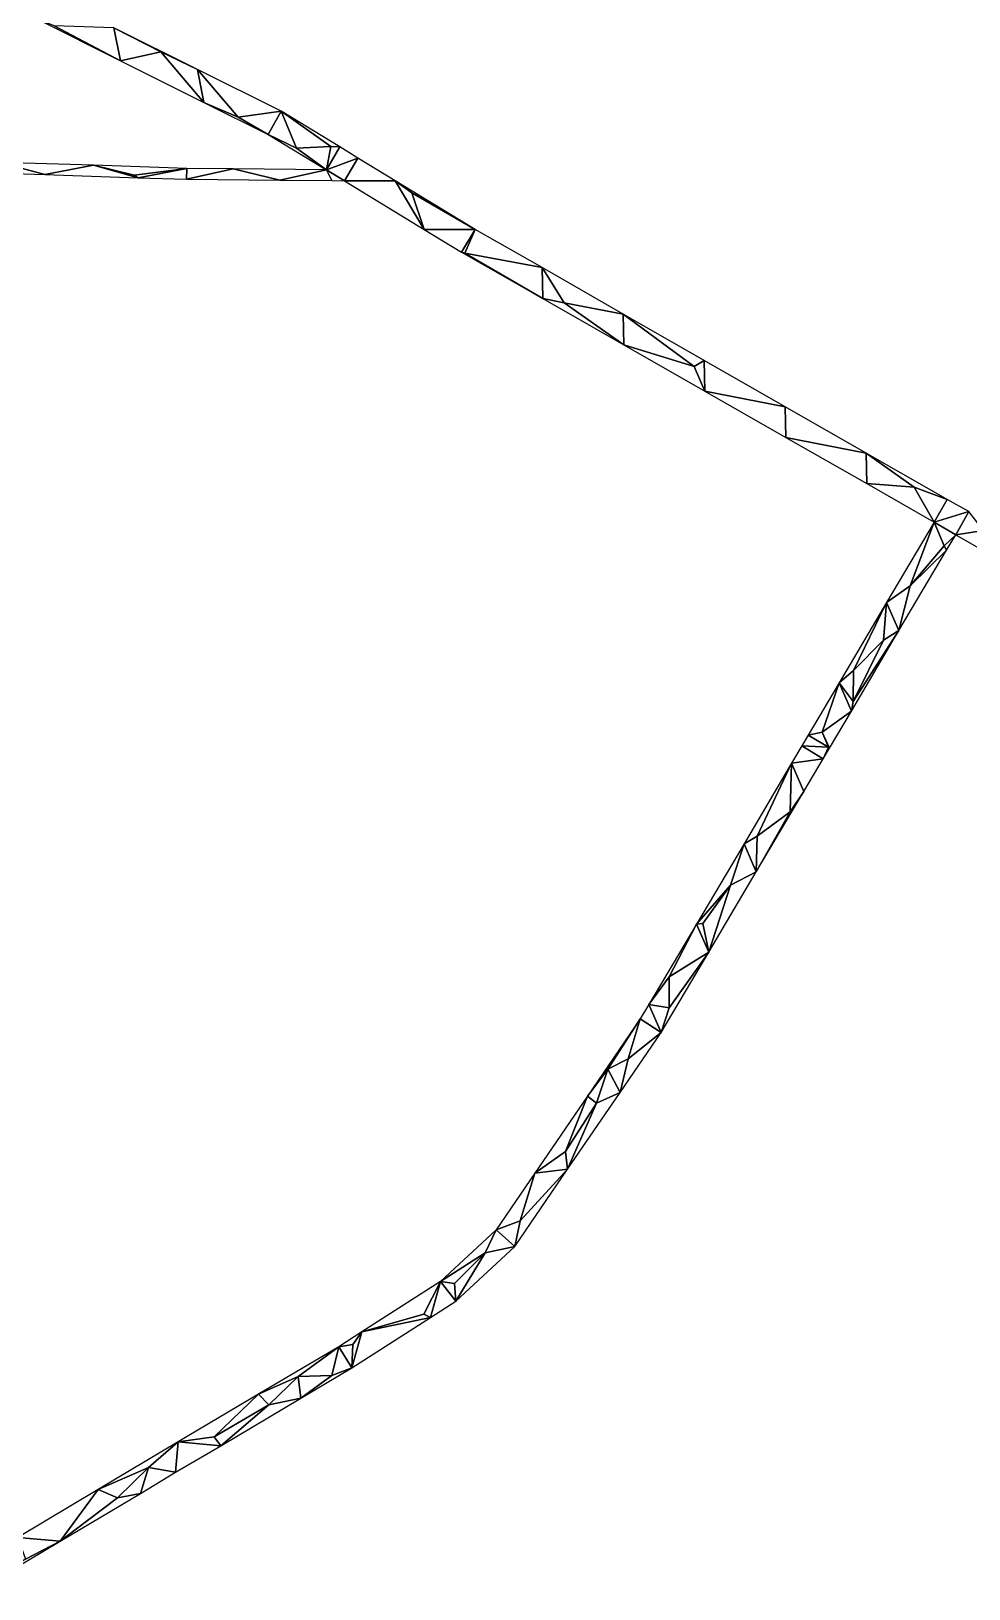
# Model space of a CAD drawing. Extents: x -30359 to 26190, y -30889 to 30041.
# Drawn here: x 4738 to 7750, y -3002 to 2003 of the extents above; entities that cross this region are included whole.
import ezdxf

# ---------------------------------------------------------------- set-up
doc = ezdxf.new("R2010")
doc.units = 0

msp = doc.modelspace()

# ---------------------------------------------------------------- linework, layer by layer
at = {"layer": 'mg_to_dxf', "color": 251}
for points in [[(4756.75, 2041.84), (5025.13, 1907.84), (4812.63, 2019.84)], [(4812.63, 2019.84), (5025.13, 1907.84), (5004.5, 2012.84)], [(5004.5, 2012.84), (5025.13, 1907.84), (5155, 1935.84)], [(5004.5, 2012.84), (5155, 1935.84), (5272.88, 1879.84)], [(5155, 1935.84), (5025.13, 1907.84), (5293.38, 1773.84)], [(5272.88, 1879.84), (5155, 1935.84), (5293.38, 1773.84)], [(5541.25, 1745.84), (5272.88, 1879.84), (5403.25, 1725.84)], [(5403.25, 1725.84), (5272.88, 1879.84), (5293.38, 1773.84)], [(5403.25, 1725.84), (5293.38, 1773.84), (5500.13, 1670.84)], [(5541.25, 1745.84), (5403.25, 1725.84), (5500.13, 1670.84)], [(5590.88, 1626.84), (5541.25, 1745.84), (5500.13, 1670.84)], [(5729.63, 1630.84), (5541.25, 1745.84), (5701.25, 1631.84)], [(5701.25, 1631.84), (5541.25, 1745.84), (5590.88, 1626.84)], [(5590.88, 1626.84), (5500.13, 1670.84), (5686.75, 1556.84)], [(5686.75, 1556.84), (5701.25, 1631.84), (5590.88, 1626.84)], [(5729.63, 1630.84), (5701.25, 1631.84), (5686.75, 1556.84)], [(5787.75, 1594.84), (5729.63, 1630.84), (5686.75, 1556.84)], [(4638.75, 1580.84), (4482.5, 1551.84), (4782.25, 1541.84)], [(4938.5, 1571.84), (4638.75, 1580.84), (4782.25, 1541.84)], [(5081.88, 1531.84), (4938.5, 1571.84), (4782.25, 1541.84)], [(5238.25, 1561.84), (4938.5, 1571.84), (5069.25, 1539.84)], [(5069.25, 1539.84), (4938.5, 1571.84), (5081.88, 1531.84)], [(5238.25, 1561.84), (5069.25, 1539.84), (5081.88, 1531.84)], [(5238.25, 1561.84), (5081.88, 1531.84), (5237.5, 1526.84)], [(5237.5, 1526.84), (5386.88, 1559.84), (5238.25, 1561.84)], [(5386.88, 1559.84), (5237.5, 1526.84), (5537.38, 1523.84)], [(5386.88, 1559.84), (5537.38, 1523.84), (5686.75, 1556.84)], [(5686.75, 1556.84), (5537.38, 1523.84), (5704.5, 1522.84)], [(5686.75, 1556.84), (5745, 1521.84), (5787.75, 1594.84)], [(5686.75, 1556.84), (5704.5, 1522.84), (5745, 1521.84)], [(5745, 1521.84), (5908, 1521.84), (5787.75, 1594.84)], [(5745, 1521.84), (6001.13, 1365.84), (5908, 1521.84)], [(6001.13, 1365.84), (5960.63, 1482.84), (5908, 1521.84)], [(5960.63, 1482.84), (6164.13, 1365.84), (5908, 1521.84)], [(6001.13, 1365.84), (6164.13, 1365.84), (5960.63, 1482.84)], [(6001.13, 1365.84), (6120.88, 1292.84), (6164.13, 1365.84)], [(6120.88, 1292.84), (6130.88, 1289.84), (6164.13, 1365.84)], [(6379.38, 1242.84), (6164.13, 1365.84), (6130.88, 1289.84)], [(6130.88, 1289.84), (6120.88, 1292.84), (6381.25, 1143.84)], [(6379.38, 1242.84), (6130.88, 1289.84), (6381.25, 1143.84)], [(6379.38, 1242.84), (6449.88, 1129.84), (6639.63, 1093.84)], [(6379.38, 1242.84), (6381.25, 1143.84), (6449.88, 1129.84)], [(6381.25, 1143.84), (6641.5, 994.84), (6449.88, 1129.84)], [(6449.88, 1129.84), (6641.5, 994.84), (6639.63, 1093.84)], [(6639.63, 1093.84), (6868, 924.84), (6900, 944.84)], [(6639.63, 1093.84), (6641.5, 994.84), (6868, 924.84)], [(6641.5, 994.84), (6901.75, 845.84), (6868, 924.84)], [(6868, 924.84), (6901.75, 845.84), (6900, 944.84)], [(6900, 944.84), (6901.75, 845.84), (7160.25, 795.84)], [(6901.75, 845.84), (7162.13, 696.84), (7160.25, 795.84)], [(7420.5, 646.84), (7160.25, 795.84), (7162.13, 696.84)], [(7422.38, 548.84), (7420.5, 646.84), (7162.13, 696.84)], [(7420.5, 646.84), (7422.38, 548.84), (7574.63, 537.84)], [(7420.5, 646.84), (7574.63, 537.84), (7680.75, 497.84)], [(7574.63, 537.84), (7422.38, 548.84), (7638.5, 424.84)], [(7638.5, 424.84), (7680.75, 497.84), (7574.63, 537.84)], [(7638.5, 424.84), (7749.5, 458.84), (7680.75, 497.84)], [(7707.88, 384.84), (7749.5, 458.84), (7638.5, 424.84)], [(7797.5, 397.84), (7750.38, 458.84), (7707.88, 384.84)], [(7485.88, 166.84), (7561, 220.84), (7638.5, 424.84)], [(7671, 348.84), (7638.5, 424.84), (7561, 220.84)], [(7671, 348.84), (7707.88, 384.84), (7638.5, 424.84)], [(7678.13, 334.84), (7707.88, 384.84), (7671, 348.84)], [(7968, 235.84), (7797.5, 397.84), (7707.88, 384.84)], [(7678.13, 334.84), (7561, 220.84), (7525.5, 76.84)], [(7678.13, 334.84), (7671, 348.84), (7561, 220.84)], [(7561, 220.84), (7485.88, 166.84), (7525.5, 76.84)], [(7379.89, -51.72), (7485.88, 166.84), (7333.52, -90.81)], [(7379.89, -51.72), (7476.25, 45.84), (7485.88, 166.84)], [(7476.25, 45.84), (7525.5, 76.84), (7485.88, 166.84)], [(7372.61, -182.27), (7525.5, 76.84), (7378.04, -150.76)], [(7378.04, -150.76), (7525.5, 76.84), (7476.25, 45.84)], [(7379.89, -51.72), (7378.04, -150.76), (7476.25, 45.84)], [(7279.38, -249.28), (7333.52, -90.81), (7234.2, -259.2)], [(7279.38, -249.28), (7372.61, -182.27), (7333.52, -90.81)], [(7333.52, -90.81), (7378.04, -150.76), (7379.89, -51.72)], [(7372.61, -182.27), (7378.04, -150.76), (7333.52, -90.81)], [(7302.48, -301.26), (7372.61, -182.27), (7279.38, -249.28)], [(7298.86, -298.27), (7279.38, -249.28), (7234.2, -259.2)], [(7298.86, -298.27), (7302.48, -301.26), (7279.38, -249.28)], [(7282.18, -334.99), (7213.91, -293.08), (7180.76, -349.43)], [(7298.86, -298.27), (7234.2, -259.2), (7213.91, -293.08)], [(7213.91, -293.08), (7282.18, -334.99), (7298.86, -298.27)], [(7282.18, -334.99), (7302.48, -301.26), (7298.86, -298.27)], [(7180.76, -349.43), (7027.94, -608), (7070.36, -584.06)], [(7176.04, -505.24), (7180.76, -349.43), (7070.36, -584.06)], [(7220.3, -440.21), (7180.76, -349.43), (7176.04, -505.24)], [(7282.18, -334.99), (7180.76, -349.43), (7220.3, -440.21)], [(7220.3, -440.21), (7176.04, -505.24), (7067.44, -698.1)], [(7176.04, -505.24), (7070.36, -584.06), (7067.44, -698.1)], [(7070.36, -584.06), (7027.94, -608), (7067.44, -698.1)], [(6875.41, -866.1), (6984.11, -741.05), (7027.94, -608)], [(6984.11, -741.05), (7067.44, -698.1), (7027.94, -608)], [(6914.9, -956.03), (7067.44, -698.1), (6984.11, -741.05)], [(6984.11, -741.05), (6875.41, -866.1), (6896.05, -864.05)], [(6896.05, -864.05), (6914.9, -956.03), (6984.11, -741.05)], [(6787.24, -1035.97), (6875.41, -866.1), (6722.69, -1124.15)], [(6914.9, -956.03), (6875.41, -866.1), (6787.24, -1035.97)], [(6914.9, -956.03), (6896.05, -864.05), (6875.41, -866.1)], [(6762.25, -1214.16), (6914.9, -956.03), (6787.17, -1135.18)], [(6787.17, -1135.18), (6914.9, -956.03), (6787.24, -1035.97)], [(6722.69, -1124.15), (6787.17, -1135.18), (6787.24, -1035.97)], [(6694.75, -1171.16), (6762.25, -1214.16), (6722.69, -1124.15)], [(6762.25, -1214.16), (6787.17, -1135.18), (6722.69, -1124.15)], [(6525.5, -1419.16), (6590.38, -1332.16), (6694.75, -1171.16)], [(6590.38, -1332.16), (6656, -1299.16), (6694.75, -1171.16)], [(6694.75, -1171.16), (6656, -1299.16), (6762.25, -1214.16)], [(6656, -1299.16), (6630.63, -1407.16), (6762.25, -1214.16)], [(6590.38, -1332.16), (6630.63, -1407.16), (6656, -1299.16)], [(6525.5, -1419.16), (6553.75, -1441.16), (6590.38, -1332.16)], [(6553.75, -1441.16), (6630.63, -1407.16), (6590.38, -1332.16)], [(6356.38, -1666.16), (6454.25, -1597.16), (6525.5, -1419.16)], [(6454.25, -1597.16), (6553.75, -1441.16), (6525.5, -1419.16)], [(6454.25, -1597.16), (6461.5, -1654.16), (6553.75, -1441.16)], [(6553.75, -1441.16), (6461.5, -1654.16), (6630.63, -1407.16)], [(6356.38, -1666.16), (6461.5, -1654.16), (6454.25, -1597.16)], [(6356.38, -1666.16), (6231.38, -1849.16), (6309.25, -1820.16)], [(6461.5, -1654.16), (6309.25, -1820.16), (6292.38, -1902.16)], [(6309.25, -1820.16), (6461.5, -1654.16), (6356.38, -1666.16)], [(6053.25, -2014.16), (6196.63, -1922.16), (6231.38, -1849.16)], [(6196.63, -1922.16), (6292.38, -1902.16), (6231.38, -1849.16)], [(6309.25, -1820.16), (6231.38, -1849.16), (6292.38, -1902.16)], [(6098.25, -2021.16), (6196.63, -1922.16), (6053.25, -2014.16)], [(6102.38, -2078.16), (6196.63, -1922.16), (6098.25, -2021.16)], [(6102.38, -2078.16), (6292.38, -1902.16), (6196.63, -1922.16)], [(6053.25, -2014.16), (5801, -2176.16), (5999.88, -2119.16)], [(6053.25, -2014.16), (5999.88, -2119.16), (6021.25, -2130.16)], [(6021.25, -2130.16), (6102.38, -2078.16), (6053.25, -2014.16)], [(6102.38, -2078.16), (6098.25, -2021.16), (6053.25, -2014.16)], [(5801, -2176.16), (5768.88, -2292.16), (6021.25, -2130.16)], [(5999.88, -2119.16), (5801, -2176.16), (6021.25, -2130.16)], [(5771.75, -2217.16), (5801, -2176.16), (5726.75, -2224.16)], [(5768.88, -2292.16), (5801, -2176.16), (5771.75, -2217.16)], [(5596, -2320.16), (5726.75, -2224.16), (5468.88, -2377.16)], [(5726.75, -2224.16), (5596, -2320.16), (5704.5, -2316.16)], [(5726.75, -2224.16), (5704.5, -2316.16), (5768.88, -2292.16)], [(5768.88, -2292.16), (5771.75, -2217.16), (5726.75, -2224.16)], [(5704.5, -2316.16), (5605, -2389.16), (5768.88, -2292.16)], [(5501.88, -2411.16), (5596, -2320.16), (5468.88, -2377.16)], [(5596, -2320.16), (5501.88, -2411.16), (5605, -2389.16)], [(5605, -2389.16), (5704.5, -2316.16), (5596, -2320.16)], [(5468.88, -2377.16), (5211.13, -2530.16), (5326.38, -2514.16)], [(5468.88, -2377.16), (5326.38, -2514.16), (5501.88, -2411.16)], [(5501.88, -2411.16), (5347.13, -2542.16), (5605, -2389.16)], [(5501.88, -2411.16), (5326.38, -2514.16), (5347.13, -2542.16)], [(4953.25, -2683.16), (5115.63, -2612.16), (5211.13, -2530.16)], [(5115.63, -2612.16), (5202.13, -2627.16), (5211.13, -2530.16)], [(5202.13, -2627.16), (5347.13, -2542.16), (5211.13, -2530.16)], [(5326.38, -2514.16), (5211.13, -2530.16), (5347.13, -2542.16)], [(4953.25, -2683.16), (5015.63, -2710.16), (5115.63, -2612.16)], [(5115.63, -2612.16), (5015.63, -2710.16), (5089.25, -2696.16)], [(5115.63, -2612.16), (5089.25, -2696.16), (5202.13, -2627.16)], [(4953.25, -2683.16), (4695.5, -2837.16), (4831.38, -2849.16)], [(4953.25, -2683.16), (4831.38, -2849.16), (5015.63, -2710.16)], [(5015.63, -2710.16), (4831.38, -2849.16), (5089.25, -2696.16)], [(4573.63, -3002.16), (4831.38, -2849.16), (4720.25, -2907.16)], [(4720.25, -2907.16), (4831.38, -2849.16), (4695.5, -2837.16)]]:
    msp.add_3dface(points, dxfattribs=at)

doc.saveas('drawing.dxf')
